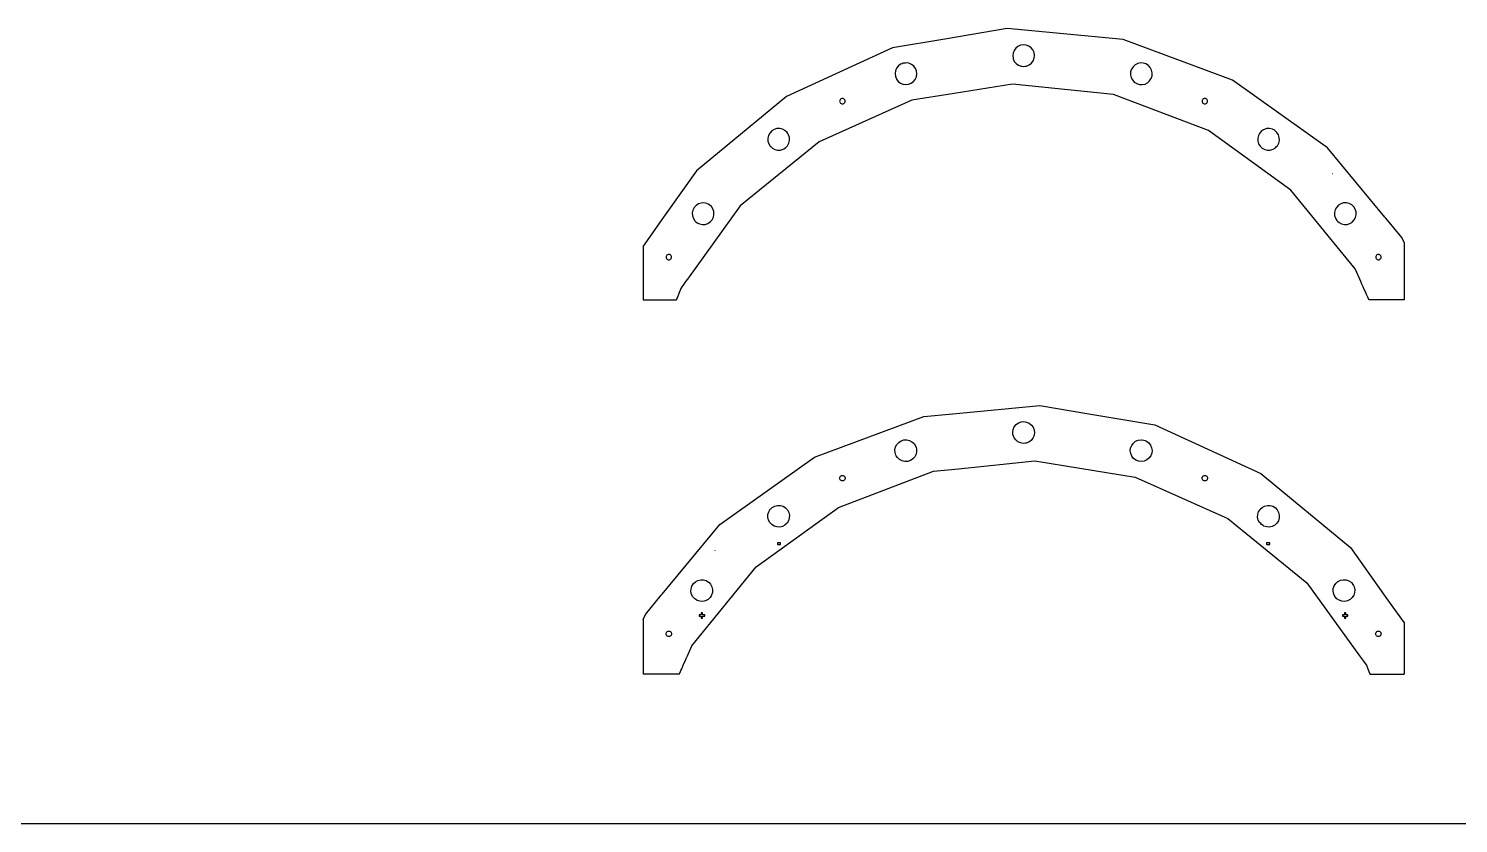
# Model space of a CAD drawing. Header units: metres. Extents: x -1012 to 1988, y -1326 to 674.
# Drawn here: x -223 to 566, y -1326 to -887 of the extents above; entities that cross this region are included whole.
import ezdxf

# ---------------------------------------------------------------- set-up
doc = ezdxf.new("R2010")
doc.units = ezdxf.units.M

msp = doc.modelspace()

# ---------------------------------------------------------------- linework, layer by layer
at = {"layer": '+'}
for p, q in [((147.09, -1210.82), (147.09, -1211.56)), ((148.23, -1210.82), (147.09, -1210.82)), ((147.09, -1210.82, 0.2), (147.09, -1211.56, 0.2)), ((148.23, -1210.82, 0.2), (147.09, -1210.82, 0.2)), ((147.09, -1210.82), (147.09, -1210.82, 0.2)), ((147.09, -1211.56), (148.23, -1211.56)), ((147.09, -1211.56, 0.2), (148.23, -1211.56, 0.2)), ((147.09, -1211.56), (147.09, -1211.56, 0.2)), ((148.97, -1209.68), (148.23, -1209.68)), ((148.23, -1209.68), (148.23, -1210.82)), ((148.97, -1209.68, 0.2), (148.23, -1209.68, 0.2)), ((148.23, -1209.68, 0.2), (148.23, -1210.82, 0.2)), ((148.23, -1209.68), (148.23, -1209.68, 0.2)), ((148.23, -1210.82), (148.23, -1210.82, 0.2)), ((148.23, -1211.56), (148.23, -1212.7)), ((148.23, -1211.56, 0.2), (148.23, -1212.7, 0.2)), ((148.23, -1211.56), (148.23, -1211.56, 0.2)), ((148.23, -1212.7), (148.97, -1212.7)), ((148.23, -1212.7, 0.2), (148.97, -1212.7, 0.2)), ((148.23, -1212.7), (148.23, -1212.7, 0.2)), ((148.97, -1210.82), (148.97, -1209.68)), ((148.97, -1210.82, 0.2), (148.97, -1209.68, 0.2)), ((148.97, -1209.68), (148.97, -1209.68, 0.2)), ((150.11, -1210.82), (148.97, -1210.82)), ((150.11, -1210.82, 0.2), (148.97, -1210.82, 0.2)), ((148.97, -1210.82), (148.97, -1210.82, 0.2)), ((148.97, -1212.7), (148.97, -1211.56)), ((148.97, -1211.56), (150.11, -1211.56)), ((148.97, -1212.7, 0.2), (148.97, -1211.56, 0.2)), ((148.97, -1211.56, 0.2), (150.11, -1211.56, 0.2)), ((148.97, -1211.56), (148.97, -1211.56, 0.2)), ((148.97, -1212.7), (148.97, -1212.7, 0.2)), ((150.11, -1211.56), (150.11, -1210.82)), ((150.11, -1211.56, 0.2), (150.11, -1210.82, 0.2)), ((150.11, -1210.82), (150.11, -1210.82, 0.2)), ((150.11, -1211.56), (150.11, -1211.56, 0.2)), ((502.12, -1210.84), (502.12, -1211.58)), ((503.25, -1210.84), (502.12, -1210.84)), ((502.12, -1210.84, 0.2), (502.12, -1211.58, 0.2)), ((503.25, -1210.84, 0.2), (502.12, -1210.84, 0.2)), ((502.12, -1210.84), (502.12, -1210.84, 0.2)), ((502.12, -1211.58), (503.25, -1211.58)), ((502.12, -1211.58, 0.2), (503.25, -1211.58, 0.2)), ((502.12, -1211.58), (502.12, -1211.58, 0.2)), ((504, -1209.7), (503.25, -1209.7)), ((503.25, -1209.7), (503.25, -1210.84)), ((504, -1209.7, 0.2), (503.25, -1209.7, 0.2)), ((503.25, -1209.7, 0.2), (503.25, -1210.84, 0.2)), ((503.25, -1209.7), (503.25, -1209.7, 0.2)), ((503.25, -1210.84), (503.25, -1210.84, 0.2)), ((503.25, -1211.58), (503.25, -1212.72)), ((503.25, -1211.58, 0.2), (503.25, -1212.72, 0.2)), ((503.25, -1211.58), (503.25, -1211.58, 0.2)), ((503.25, -1212.72), (504, -1212.72)), ((503.25, -1212.72, 0.2), (504, -1212.72, 0.2)), ((503.25, -1212.72), (503.25, -1212.72, 0.2)), ((504, -1210.84), (504, -1209.7)), ((504, -1210.84, 0.2), (504, -1209.7, 0.2)), ((504, -1209.7), (504, -1209.7, 0.2)), ((505.14, -1210.84), (504, -1210.84)), ((505.14, -1210.84, 0.2), (504, -1210.84, 0.2)), ((504, -1210.84), (504, -1210.84, 0.2)), ((504, -1212.72), (504, -1211.58)), ((504, -1211.58), (505.14, -1211.58)), ((504, -1212.72, 0.2), (504, -1211.58, 0.2)), ((504, -1211.58, 0.2), (505.14, -1211.58, 0.2)), ((504, -1211.58), (504, -1211.58, 0.2)), ((504, -1212.72), (504, -1212.72, 0.2)), ((505.14, -1211.58), (505.14, -1210.84)), ((505.14, -1211.58, 0.2), (505.14, -1210.84, 0.2)), ((505.14, -1210.84), (505.14, -1210.84, 0.2)), ((505.14, -1211.58), (505.14, -1211.58, 0.2))]:
    msp.add_line(p, q, dxfattribs=at)
at = {"layer": '-'}
for p, q in [((460.25, -1171.08), (460.25, -1171.92)), ((461.95, -1171.08), (460.25, -1171.08)), ((460.25, -1171.08, 0.2), (460.25, -1171.92, 0.2)), ((461.95, -1171.08, 0.2), (460.25, -1171.08, 0.2)), ((460.25, -1171.08), (460.25, -1171.08, 0.2)), ((460.25, -1171.92), (461.95, -1171.92)), ((460.25, -1171.92, 0.2), (461.95, -1171.92, 0.2)), ((460.25, -1171.92), (460.25, -1171.92, 0.2)), ((461.95, -1171.92), (461.95, -1171.08)), ((461.95, -1171.92, 0.2), (461.95, -1171.08, 0.2)), ((461.95, -1171.08), (461.95, -1171.08, 0.2)), ((461.95, -1171.92), (461.95, -1171.92, 0.2))]:
    msp.add_line(p, q, dxfattribs=at)
at = {"layer": '-#1'}
for p, q in [((190.25, -1171.08), (190.25, -1171.92)), ((191.95, -1171.08), (190.25, -1171.08)), ((190.25, -1171.08, 0.2), (190.25, -1171.92, 0.2)), ((191.95, -1171.08, 0.2), (190.25, -1171.08, 0.2)), ((190.25, -1171.08), (190.25, -1171.08, 0.2)), ((190.25, -1171.92), (191.95, -1171.92)), ((190.25, -1171.92, 0.2), (191.95, -1171.92, 0.2)), ((190.25, -1171.92), (190.25, -1171.92, 0.2)), ((191.95, -1171.92), (191.95, -1171.08)), ((191.95, -1171.92, 0.2), (191.95, -1171.08, 0.2)), ((191.95, -1171.08), (191.95, -1171.08, 0.2)), ((191.95, -1171.92), (191.95, -1171.92, 0.2))]:
    msp.add_line(p, q, dxfattribs=at)
at = {"layer": 'Layer0'}
for p, q in [((317.12, -887.27), (282.72, -893.08)), ((381.14, -893.34), (317.12, -887.27)), ((253.71, -897.98), (195.23, -924.74)), ((282.72, -893.08), (253.71, -897.98)), ((320.83, -899.34), (320.27, -900.8)), ((321.75, -898.07), (320.83, -899.34)), ((322.97, -897.09), (321.75, -898.07)), ((324.4, -896.45), (322.97, -897.09)), ((325.94, -896.2), (324.4, -896.45)), ((327.5, -896.37), (325.94, -896.2)), ((328.96, -896.93), (327.5, -896.37)), ((330.23, -897.85), (328.96, -896.93)), ((331.22, -899.06), (330.23, -897.85)), ((331.86, -900.49), (331.22, -899.06)), ((441.42, -915.76), (381.14, -893.34)), ((258.26, -906.97), (257, -907.91)), ((259.03, -906.66), (258.26, -906.97)), ((259.71, -906.39), (259.03, -906.66)), ((260.8, -906.26), (259.71, -906.39)), ((261.27, -906.21), (260.8, -906.26)), ((262.82, -906.43), (261.27, -906.21)), ((264.26, -907.05), (262.82, -906.43)), ((265.48, -908.02), (264.26, -907.05)), ((320.27, -900.8), (320.11, -902.36)), ((320.11, -902.36), (320.29, -903.53)), ((320.29, -903.53), (320.35, -903.91)), ((320.35, -903.91), (320.99, -905.34)), ((320.99, -905.34), (321.97, -906.55)), ((321.97, -906.55), (323.24, -907.47)), ((323.24, -907.47), (324.7, -908.03)), ((327.81, -907.95), (329.24, -907.31)), ((329.24, -907.31), (330.46, -906.33)), ((330.46, -906.33), (331.38, -905.06)), ((331.38, -905.06), (331.94, -903.6)), ((332.1, -902.04), (331.86, -900.49)), ((331.94, -903.6), (331.95, -903.53)), ((331.95, -903.53), (332.1, -902.04)), ((387.69, -907.27), (386.53, -908.33)), ((389.08, -906.56), (387.69, -907.27)), ((390.61, -906.23), (389.08, -906.56)), ((392.17, -906.3), (390.61, -906.23)), ((393.67, -906.78), (392.17, -906.3)), ((394.98, -907.63), (393.67, -906.78)), ((255.41, -910.57), (255.19, -912.12)), ((255.19, -912.12), (255.37, -913.68)), ((255.37, -913.68), (255.9, -915.02)), ((256.03, -909.14), (255.41, -910.57)), ((255.9, -915.02), (255.95, -915.13)), ((255.95, -915.13), (256.88, -916.39)), ((257, -907.91), (256.03, -909.14)), ((265.37, -916.51), (266.34, -915.28)), ((266.42, -909.28), (265.48, -908.02)), ((266.34, -915.28), (266.96, -913.84)), ((266.93, -910.55), (266.42, -909.28)), ((267, -910.73), (266.93, -910.55)), ((266.96, -913.84), (267.18, -912.29)), ((267.18, -912.29), (267, -910.73)), ((324.7, -908.03), (325.17, -908.08)), ((325.17, -908.08), (326.26, -908.2)), ((326.26, -908.2), (326.98, -908.08)), ((326.98, -908.08), (327.81, -907.95)), ((385.2, -911.13), (385.12, -912.7)), ((385.12, -912.7), (385.46, -914.23)), ((385.38, -910.56), (385.2, -911.13)), ((385.68, -909.64), (385.38, -910.56)), ((385.46, -914.23), (386.17, -915.62)), ((386.53, -908.33), (385.68, -909.64)), ((396.04, -908.79), (394.98, -907.63)), ((395.68, -916.08), (396.35, -915.04)), ((396.75, -910.18), (396.04, -908.79)), ((396.35, -915.04), (396.53, -914.77)), ((396.53, -914.77), (397.01, -913.28)), ((397.08, -911.71), (396.75, -910.18)), ((397.01, -913.28), (397.08, -911.71)), ((256.88, -916.39), (258.11, -917.36)), ((258.11, -917.36), (259.55, -917.98)), ((259.55, -917.98), (261.1, -918.2)), ((261.1, -918.2), (262.66, -918.02)), ((262.66, -918.02), (264.11, -917.44)), ((264.11, -917.44), (265.37, -916.51)), ((287.78, -923.02), (264.51, -926.77)), ((319.92, -917.85), (287.78, -923.02)), ((375.75, -923.57), (319.92, -917.85)), ((386.17, -915.62), (387.22, -916.78)), ((387.22, -916.78), (388.54, -917.63)), ((388.54, -917.63), (388.99, -917.77)), ((388.99, -917.77), (390.03, -918.11)), ((390.03, -918.11), (390.76, -918.14)), ((390.76, -918.14), (391.6, -918.19)), ((391.6, -918.19), (393.13, -917.85)), ((393.13, -917.85), (394.52, -917.14)), ((394.52, -917.14), (395.68, -916.08)), ((493.83, -953.03), (441.42, -915.76)), ((195.23, -924.74), (145.67, -965.73)), ((264.51, -926.77), (213.29, -949.73)), ((224.65, -926.97), (224.6, -927.36)), ((224.6, -927.36), (224.65, -927.75)), ((224.8, -926.61), (224.65, -926.97)), ((224.65, -927.75), (224.73, -927.93)), ((224.73, -927.93), (224.8, -928.11)), ((225.04, -926.3), (224.8, -926.61)), ((224.8, -928.11), (225.04, -928.42)), ((225.35, -926.06), (225.04, -926.3)), ((225.04, -928.42), (225.35, -928.66)), ((225.72, -925.91), (225.35, -926.06)), ((225.35, -928.66), (225.72, -928.81)), ((226.1, -925.86), (225.72, -925.91)), ((225.72, -928.81), (226.1, -928.86)), ((226.49, -925.91), (226.1, -925.86)), ((226.1, -928.86), (226.49, -928.81)), ((226.85, -926.06), (226.49, -925.91)), ((226.49, -928.81), (226.85, -928.66)), ((227.16, -926.3), (226.85, -926.06)), ((226.85, -928.66), (227.16, -928.42)), ((227.4, -926.61), (227.16, -926.3)), ((227.16, -928.42), (227.4, -928.11)), ((227.48, -926.79), (227.4, -926.61)), ((227.4, -928.11), (227.55, -927.75)), ((227.55, -926.97), (227.48, -926.79)), ((227.6, -927.36), (227.55, -926.97)), ((227.55, -927.75), (227.6, -927.36)), ((428.2, -943.55), (375.75, -923.57)), ((424.65, -926.97), (424.6, -927.36)), ((424.6, -927.36), (424.65, -927.75)), ((424.73, -926.79), (424.65, -926.97)), ((424.65, -927.75), (424.8, -928.11)), ((424.8, -926.61), (424.73, -926.79)), ((425.04, -926.3), (424.8, -926.61)), ((424.8, -928.11), (425.04, -928.42)), ((425.35, -926.06), (425.04, -926.3)), ((425.04, -928.42), (425.35, -928.66)), ((425.72, -925.91), (425.35, -926.06)), ((425.35, -928.66), (425.72, -928.81)), ((426.1, -925.86), (425.72, -925.91)), ((425.72, -928.81), (426.1, -928.86)), ((426.49, -925.91), (426.1, -925.86)), ((426.1, -928.86), (426.49, -928.81)), ((426.85, -926.06), (426.49, -925.91)), ((426.49, -928.81), (426.85, -928.66)), ((427.16, -926.3), (426.85, -926.06)), ((426.85, -928.66), (427.16, -928.42)), ((427.4, -926.61), (427.16, -926.3)), ((427.16, -928.42), (427.4, -928.11)), ((427.55, -926.97), (427.4, -926.61)), ((427.4, -928.11), (427.48, -927.93)), ((427.48, -927.93), (427.55, -927.75)), ((427.6, -927.36), (427.55, -926.97)), ((427.55, -927.75), (427.6, -927.36)), ((185.32, -946.29), (184.96, -947.82)), ((186.05, -944.91), (185.32, -946.29)), ((187.12, -943.76), (186.05, -944.91)), ((188.45, -942.94), (187.12, -943.76)), ((189.95, -942.48), (188.45, -942.94)), ((191.52, -942.43), (189.95, -942.48)), ((193.04, -942.78), (191.52, -942.43)), ((194.42, -943.52), (193.04, -942.78)), ((195.57, -944.59), (194.42, -943.52)), ((195.95, -945.2), (195.57, -944.59)), ((196.4, -945.92), (195.95, -945.2)), ((196.85, -947.42), (196.4, -945.92)), ((473.7, -976.42), (428.2, -943.55)), ((455.69, -946.29), (455.33, -947.82)), ((456.26, -945.21), (455.69, -946.29)), ((456.42, -944.91), (456.26, -945.21)), ((457.49, -943.76), (456.42, -944.91)), ((458.82, -942.94), (457.49, -943.76)), ((460.32, -942.48), (458.82, -942.94)), ((461.89, -942.43), (460.32, -942.48)), ((463.41, -942.78), (461.89, -942.43)), ((464.15, -943.18), (463.41, -942.78)), ((464.79, -943.52), (464.15, -943.18)), ((465.59, -944.27), (464.79, -943.52)), ((465.94, -944.59), (465.59, -944.27)), ((466.77, -945.92), (465.94, -944.59)), ((467.22, -947.42), (466.77, -945.92)), ((213.29, -949.73), (169.77, -985.17)), ((184.96, -947.82), (185.01, -949.38)), ((185.01, -949.38), (185.47, -950.88)), ((185.47, -950.88), (186.3, -952.21)), ((186.3, -952.21), (186.53, -952.43)), ((186.53, -952.43), (187.44, -953.28)), ((187.44, -953.28), (188.82, -954.02)), ((188.82, -954.02), (190.35, -954.37)), ((190.35, -954.37), (191.92, -954.32)), ((191.92, -954.32), (193.41, -953.86)), ((193.41, -953.86), (193.81, -953.61)), ((193.81, -953.61), (194.74, -953.03)), ((194.74, -953.03), (195.24, -952.5)), ((195.24, -952.5), (195.81, -951.89)), ((195.81, -951.89), (196.55, -950.51)), ((196.55, -950.51), (196.9, -948.98)), ((196.9, -948.98), (196.85, -947.42)), ((455.33, -947.82), (455.38, -949.38)), ((455.38, -949.38), (455.84, -950.88)), ((455.84, -950.88), (456.67, -952.21)), ((456.67, -952.21), (457.81, -953.28)), ((457.81, -953.28), (459.19, -954.02)), ((459.19, -954.02), (460.72, -954.37)), ((460.72, -954.37), (462.29, -954.32)), ((462.29, -954.32), (463.78, -953.86)), ((463.78, -953.86), (465.11, -953.03)), ((465.11, -953.03), (465.68, -952.43)), ((465.68, -952.43), (466.18, -951.89)), ((466.18, -951.89), (466.92, -950.51)), ((466.92, -950.51), (467.28, -948.98)), ((467.28, -948.98), (467.22, -947.42)), ((525.58, -991.42), (493.83, -953.03)), ((145.67, -965.73), (127.41, -991.41)), ((496.48, -967.16), (496.55, -967.25)), ((509.13, -1019.95), (473.7, -976.42)), ((169.77, -985.17), (140.62, -1025.5)), ((144.29, -986.06), (143.96, -986.71)), ((145.01, -985.24), (144.29, -986.06)), ((145.33, -984.88), (145.01, -985.24)), ((146.63, -984.02), (145.33, -984.88)), ((148.12, -983.53), (146.63, -984.02)), ((149.68, -983.43), (148.12, -983.53)), ((151.22, -983.75), (149.68, -983.43)), ((152.52, -984.4), (151.22, -983.75)), ((152.62, -984.45), (152.52, -984.4)), ((153.79, -985.49), (152.62, -984.45)), ((154.65, -986.79), (153.79, -985.49)), ((498.83, -985.93), (498.1, -987.32)), ((499.9, -984.79), (498.83, -985.93)), ((499.96, -984.75), (499.9, -984.79)), ((501.23, -983.96), (499.96, -984.75)), ((502.73, -983.5), (501.23, -983.96)), ((504.29, -983.44), (502.73, -983.5)), ((505.82, -983.8), (504.29, -983.44)), ((507.2, -984.53), (505.82, -983.8)), ((508.35, -985.6), (507.2, -984.53)), ((509.18, -986.93), (508.35, -985.6)), ((126.16, -993.17), (116.11, -1007.31)), ((127.41, -991.41), (126.16, -993.17)), ((143.59, -987.46), (143.27, -988.99)), ((143.27, -988.99), (143.37, -990.55)), ((143.37, -990.55), (143.86, -992.04)), ((143.96, -986.71), (143.59, -987.46)), ((143.86, -992.04), (144.72, -993.35)), ((144.72, -993.35), (145.27, -993.84)), ((145.27, -993.84), (145.89, -994.39)), ((151.88, -994.81), (153.19, -993.95)), ((153.19, -993.95), (154.23, -992.78)), ((154.23, -992.78), (154.93, -991.38)), ((155.15, -988.28), (154.65, -986.79)), ((154.93, -991.38), (155.24, -989.84)), ((155.24, -989.84), (155.15, -988.28)), ((498.1, -987.32), (497.75, -988.84)), ((497.75, -988.84), (497.8, -990.41)), ((497.8, -990.41), (498.26, -991.91)), ((498.26, -991.91), (498.51, -992.31)), ((498.51, -992.31), (499.09, -993.24)), ((499.09, -993.24), (499.62, -993.73)), ((499.62, -993.73), (500.24, -994.3)), ((500.24, -994.3), (501.62, -995.04)), ((506.21, -994.88), (507.24, -994.23)), ((507.24, -994.23), (507.54, -994.05)), ((507.54, -994.05), (508.6, -992.9)), ((508.6, -992.9), (509.34, -991.52)), ((509.64, -988.42), (509.18, -986.93)), ((509.34, -991.52), (509.69, -989.99)), ((509.69, -989.99), (509.64, -988.42)), ((526.05, -991.98), (525.58, -991.42)), ((534.81, -1002.59), (526.05, -991.98)), ((145.89, -994.39), (147.3, -995.09)), ((147.3, -995.09), (148.83, -995.4)), ((148.83, -995.4), (150.39, -995.31)), ((150.39, -995.31), (151.88, -994.81)), ((501.62, -995.04), (503.15, -995.39)), ((503.15, -995.39), (504.71, -995.33)), ((504.71, -995.33), (506.21, -994.88)), ((116.11, -1007.31), (116.11, -1036.92)), ((536.1, -1005.4), (534.81, -1002.59)), ((536.1, -1005.4), (536.1, -1036.92)), ((128.84, -1012.98), (128.79, -1013.37)), ((128.79, -1013.37), (128.84, -1013.75)), ((128.99, -1012.62), (128.84, -1012.98)), ((128.84, -1013.75), (128.99, -1014.12)), ((129.23, -1012.3), (128.99, -1012.62)), ((128.99, -1014.12), (129.23, -1014.43)), ((129.54, -1012.07), (129.23, -1012.3)), ((129.23, -1014.43), (129.38, -1014.55)), ((129.38, -1014.55), (129.54, -1014.66)), ((129.9, -1011.92), (129.54, -1012.07)), ((129.54, -1014.66), (129.9, -1014.81)), ((130.29, -1011.87), (129.9, -1011.92)), ((129.9, -1014.81), (130.29, -1014.87)), ((130.68, -1011.92), (130.29, -1011.87)), ((130.29, -1014.87), (130.68, -1014.81)), ((131.04, -1012.07), (130.68, -1011.92)), ((130.68, -1014.81), (131.04, -1014.66)), ((131.2, -1012.19), (131.04, -1012.07)), ((131.04, -1014.66), (131.35, -1014.43)), ((131.35, -1012.3), (131.2, -1012.19)), ((131.59, -1012.62), (131.35, -1012.3)), ((131.35, -1014.43), (131.59, -1014.12)), ((131.74, -1012.98), (131.59, -1012.62)), ((131.59, -1014.12), (131.74, -1013.75)), ((131.79, -1013.37), (131.74, -1012.98)), ((131.74, -1013.75), (131.79, -1013.37)), ((520.49, -1012.98), (520.44, -1013.37)), ((520.44, -1013.37), (520.49, -1013.75)), ((520.64, -1012.62), (520.49, -1012.98)), ((520.49, -1013.75), (520.64, -1014.12)), ((520.88, -1012.3), (520.64, -1012.62)), ((520.64, -1014.12), (520.88, -1014.43)), ((521.19, -1012.07), (520.88, -1012.3)), ((520.88, -1014.43), (521.19, -1014.66)), ((521.55, -1011.92), (521.19, -1012.07)), ((521.19, -1014.66), (521.55, -1014.81)), ((521.94, -1011.87), (521.55, -1011.92)), ((521.55, -1014.81), (521.94, -1014.87)), ((522.33, -1011.92), (521.94, -1011.87)), ((521.94, -1014.87), (522.33, -1014.81)), ((522.69, -1012.07), (522.33, -1011.92)), ((522.33, -1014.81), (522.69, -1014.66)), ((523, -1012.3), (522.69, -1012.07)), ((522.69, -1014.66), (523, -1014.43)), ((523.24, -1012.62), (523, -1012.3)), ((523, -1014.43), (523.24, -1014.12)), ((523.39, -1012.98), (523.24, -1012.62)), ((523.24, -1014.12), (523.39, -1013.75)), ((523.44, -1013.37), (523.39, -1012.98)), ((523.39, -1013.75), (523.44, -1013.37)), ((140.62, -1025.5), (139.6, -1026.92)), ((511.62, -1025.5), (509.13, -1019.95)), ((512.25, -1026.92), (511.62, -1025.5)), ((135.81, -1033.5), (135.61, -1034.02)), ((136.15, -1032.6), (135.81, -1033.5)), ((136.7, -1031.18), (136.15, -1032.6)), ((136.89, -1030.66), (136.7, -1031.18)), ((137.54, -1029.76), (136.89, -1030.66)), ((138.57, -1028.34), (137.54, -1029.76)), ((139.6, -1026.92), (138.57, -1028.34)), ((512.89, -1028.34), (512.25, -1026.92)), ((513.53, -1029.76), (512.89, -1028.34)), ((514.16, -1031.18), (513.53, -1029.76)), ((514.8, -1032.6), (514.16, -1031.18)), ((515.2, -1033.5), (514.8, -1032.6)), ((515.44, -1034.02), (515.2, -1033.5)), ((116.11, -1036.92), (134.51, -1036.92)), ((134.53, -1036.86), (134.51, -1036.92)), ((135.05, -1035.5), (134.53, -1036.86)), ((135.07, -1035.44), (135.05, -1035.5)), ((135.61, -1034.02), (135.07, -1035.44)), ((516.07, -1035.44), (515.44, -1034.02)), ((516.1, -1035.5), (516.07, -1035.44)), ((516.71, -1036.86), (516.1, -1035.5)), ((516.74, -1036.92), (516.71, -1036.86)), ((536.1, -1036.92), (516.74, -1036.92)), ((287.09, -1099.82), (335.09, -1095.27)), ((335.09, -1095.27), (362.21, -1099.85)), ((210.79, -1123.76), (271.06, -1101.34)), ((271.06, -1101.34), (287.09, -1099.82)), ((323.24, -1104.93), (324.7, -1104.37)), ((324.7, -1104.37), (326.26, -1104.2)), ((326.26, -1104.2), (327.81, -1104.45)), ((327.81, -1104.45), (329.24, -1105.09)), ((362.21, -1099.85), (398.5, -1105.98)), ((320.11, -1110.04), (320.35, -1108.49)), ((320.26, -1111.53), (320.11, -1110.04)), ((320.27, -1111.6), (320.26, -1111.53)), ((320.83, -1113.06), (320.27, -1111.6)), ((320.35, -1108.49), (320.99, -1107.06)), ((320.99, -1107.06), (321.97, -1105.85)), ((321.97, -1105.85), (323.24, -1104.93)), ((329.24, -1105.09), (330.46, -1106.07)), ((330.46, -1106.07), (331.38, -1107.34)), ((331.86, -1111.91), (331.22, -1113.34)), ((331.38, -1107.34), (331.94, -1108.8)), ((331.92, -1111.53), (331.86, -1111.91)), ((332.1, -1110.36), (331.92, -1111.53)), ((331.94, -1108.8), (332.1, -1110.36)), ((398.5, -1105.98), (456.98, -1132.74)), ((255.12, -1119.71), (255.46, -1118.18)), ((255.2, -1121.28), (255.12, -1119.71)), ((255.46, -1118.18), (256.17, -1116.79)), ((256.17, -1116.79), (257.22, -1115.63)), ((257.22, -1115.63), (258.54, -1114.78)), ((258.54, -1114.78), (260.03, -1114.3)), ((260.03, -1114.3), (261.6, -1114.23)), ((261.6, -1114.23), (263.13, -1114.56)), ((263.13, -1114.56), (264.52, -1115.27)), ((264.52, -1115.27), (265.68, -1116.33)), ((265.68, -1116.33), (266.53, -1117.64)), ((266.53, -1117.64), (266.82, -1118.56)), ((266.82, -1118.56), (267.01, -1119.13)), ((267.01, -1119.13), (267.08, -1120.7)), ((321.75, -1114.33), (320.83, -1113.06)), ((322.97, -1115.31), (321.75, -1114.33)), ((324.4, -1115.95), (322.97, -1115.31)), ((325.23, -1116.08), (324.4, -1115.95)), ((325.94, -1116.2), (325.23, -1116.08)), ((327.03, -1116.08), (325.94, -1116.2)), ((327.5, -1116.03), (327.03, -1116.08)), ((328.96, -1115.47), (327.5, -1116.03)), ((330.23, -1114.55), (328.96, -1115.47)), ((331.22, -1113.34), (330.23, -1114.55)), ((385.02, -1120.29), (385.21, -1118.73)), ((385.25, -1121.84), (385.02, -1120.29)), ((385.21, -1118.73), (385.28, -1118.55)), ((385.28, -1118.55), (385.79, -1117.28)), ((385.79, -1117.28), (386.72, -1116.02)), ((386.72, -1116.02), (387.95, -1115.05)), ((387.95, -1115.05), (389.39, -1114.43)), ((389.39, -1114.43), (390.94, -1114.21)), ((390.94, -1114.21), (391.41, -1114.26)), ((391.41, -1114.26), (392.5, -1114.39)), ((392.5, -1114.39), (393.17, -1114.66)), ((393.17, -1114.66), (393.95, -1114.97)), ((393.95, -1114.97), (395.21, -1115.91)), ((395.21, -1115.91), (396.18, -1117.14)), ((396.18, -1117.14), (396.8, -1118.57)), ((396.8, -1118.57), (397.02, -1120.12)), ((397.02, -1120.12), (396.84, -1121.68)), ((158.38, -1161.03), (210.79, -1123.76)), ((255.68, -1122.77), (255.2, -1121.28)), ((255.85, -1123.04), (255.68, -1122.77)), ((256.53, -1124.08), (255.85, -1123.04)), ((257.69, -1125.14), (256.53, -1124.08)), ((259.08, -1125.85), (257.69, -1125.14)), ((260.61, -1126.19), (259.08, -1125.85)), ((261.45, -1126.14), (260.61, -1126.19)), ((262.17, -1126.11), (261.45, -1126.14)), ((263.22, -1125.77), (262.17, -1126.11)), ((263.67, -1125.63), (263.22, -1125.77)), ((264.98, -1124.78), (263.67, -1125.63)), ((266.04, -1123.62), (264.98, -1124.78)), ((266.75, -1122.23), (266.04, -1123.62)), ((267.08, -1120.7), (266.75, -1122.23)), ((290.2, -1130.16), (332.29, -1125.85)), ((332.29, -1125.85), (357.14, -1129.85)), ((385.87, -1123.28), (385.25, -1121.84)), ((386.84, -1124.51), (385.87, -1123.28)), ((388.09, -1125.44), (386.84, -1124.51)), ((389.55, -1126.02), (388.09, -1125.44)), ((391.1, -1126.2), (389.55, -1126.02)), ((392.65, -1125.98), (391.1, -1126.2)), ((394.09, -1125.36), (392.65, -1125.98)), ((395.32, -1124.39), (394.09, -1125.36)), ((396.26, -1123.13), (395.32, -1124.39)), ((396.3, -1123.02), (396.26, -1123.13)), ((396.84, -1121.68), (396.3, -1123.02)), ((224, -1151.55), (276.45, -1131.57)), ((224.6, -1135.36), (224.65, -1134.97)), ((224.65, -1135.75), (224.6, -1135.36)), ((224.65, -1134.97), (224.8, -1134.61)), ((224.73, -1135.93), (224.65, -1135.75)), ((224.8, -1136.11), (224.73, -1135.93)), ((224.8, -1134.61), (225.04, -1134.3)), ((225.04, -1136.42), (224.8, -1136.11)), ((225.04, -1134.3), (225.35, -1134.06)), ((225.35, -1134.06), (225.72, -1133.91)), ((225.72, -1133.91), (226.1, -1133.86)), ((226.1, -1133.86), (226.49, -1133.91)), ((226.49, -1133.91), (226.85, -1134.06)), ((226.85, -1134.06), (227.16, -1134.3)), ((227.16, -1134.3), (227.4, -1134.61)), ((227.4, -1136.11), (227.16, -1136.42)), ((227.4, -1134.61), (227.48, -1134.79)), ((227.55, -1135.75), (227.4, -1136.11)), ((227.48, -1134.79), (227.55, -1134.97)), ((227.55, -1134.97), (227.6, -1135.36)), ((227.6, -1135.36), (227.55, -1135.75)), ((276.45, -1131.57), (290.2, -1130.16)), ((357.14, -1129.85), (387.7, -1134.77)), ((387.7, -1134.77), (438.91, -1157.73)), ((424.6, -1135.36), (424.65, -1134.97)), ((424.65, -1135.75), (424.6, -1135.36)), ((424.65, -1134.97), (424.73, -1134.79)), ((424.8, -1136.11), (424.65, -1135.75)), ((424.73, -1134.79), (424.8, -1134.61)), ((424.8, -1134.61), (425.04, -1134.3)), ((425.04, -1136.42), (424.8, -1136.11)), ((425.04, -1134.3), (425.35, -1134.06)), ((425.35, -1134.06), (425.72, -1133.91)), ((425.72, -1133.91), (426.1, -1133.86)), ((426.1, -1133.86), (426.49, -1133.91)), ((426.49, -1133.91), (426.85, -1134.06)), ((426.85, -1134.06), (427.16, -1134.3)), ((427.16, -1134.3), (427.4, -1134.61)), ((427.4, -1136.11), (427.16, -1136.42)), ((427.4, -1134.61), (427.55, -1134.97)), ((427.48, -1135.93), (427.4, -1136.11)), ((427.55, -1135.75), (427.48, -1135.93)), ((427.55, -1134.97), (427.6, -1135.36)), ((427.6, -1135.36), (427.55, -1135.75)), ((456.98, -1132.74), (506.54, -1173.73)), ((225.35, -1136.66), (225.04, -1136.42)), ((225.72, -1136.81), (225.35, -1136.66)), ((226.1, -1136.86), (225.72, -1136.81)), ((226.49, -1136.81), (226.1, -1136.86)), ((226.85, -1136.66), (226.49, -1136.81)), ((227.16, -1136.42), (226.85, -1136.66)), ((425.35, -1136.66), (425.04, -1136.42)), ((425.72, -1136.81), (425.35, -1136.66)), ((426.1, -1136.86), (425.72, -1136.81)), ((426.49, -1136.81), (426.1, -1136.86)), ((426.85, -1136.66), (426.49, -1136.81)), ((427.16, -1136.42), (426.85, -1136.66)), ((178.51, -1184.42), (224, -1151.55)), ((186.61, -1152.27), (187.41, -1151.52)), ((187.41, -1151.52), (188.05, -1151.18)), ((188.05, -1151.18), (188.79, -1150.78)), ((188.79, -1150.78), (190.32, -1150.43)), ((190.32, -1150.43), (191.89, -1150.48)), ((191.89, -1150.48), (193.38, -1150.94)), ((193.38, -1150.94), (194.71, -1151.76)), ((194.71, -1151.76), (195.78, -1152.91)), ((456.64, -1152.59), (457.78, -1151.52)), ((457.78, -1151.52), (459.16, -1150.78)), ((459.16, -1150.78), (460.69, -1150.43)), ((460.69, -1150.43), (462.26, -1150.48)), ((462.26, -1150.48), (463.75, -1150.94)), ((463.75, -1150.94), (465.08, -1151.76)), ((465.08, -1151.76), (466.15, -1152.91)), ((184.93, -1156.98), (184.98, -1155.42)), ((185.29, -1158.51), (184.93, -1156.98)), ((184.98, -1155.42), (185.44, -1153.92)), ((186.02, -1159.89), (185.29, -1158.51)), ((185.44, -1153.92), (186.27, -1152.59)), ((186.53, -1160.43), (186.02, -1159.89)), ((186.27, -1152.59), (186.61, -1152.27)), ((196.37, -1158.88), (195.54, -1160.21)), ((195.78, -1152.91), (195.94, -1153.21)), ((195.94, -1153.21), (196.52, -1154.29)), ((196.82, -1157.38), (196.37, -1158.88)), ((196.52, -1154.29), (196.88, -1155.82)), ((196.88, -1155.82), (196.82, -1157.38)), ((438.91, -1157.73), (482.44, -1193.17)), ((455.3, -1156.98), (455.35, -1155.42)), ((455.66, -1158.51), (455.3, -1156.98)), ((455.35, -1155.42), (455.81, -1153.92)), ((456.39, -1159.89), (455.66, -1158.51)), ((455.81, -1153.92), (456.26, -1153.2)), ((456.26, -1153.2), (456.64, -1152.59)), ((456.97, -1160.5), (456.39, -1159.89)), ((466.74, -1158.88), (465.91, -1160.21)), ((466.15, -1152.91), (466.89, -1154.29)), ((467.19, -1157.38), (466.74, -1158.88)), ((466.89, -1154.29), (467.25, -1155.82)), ((467.25, -1155.82), (467.19, -1157.38)), ((126.63, -1199.42), (158.38, -1161.03)), ((187.09, -1161.03), (186.53, -1160.43)), ((188.42, -1161.86), (187.09, -1161.03)), ((189.92, -1162.32), (188.42, -1161.86)), ((191.49, -1162.37), (189.92, -1162.32)), ((193.01, -1162.02), (191.49, -1162.37)), ((194.39, -1161.28), (193.01, -1162.02)), ((195.54, -1160.21), (194.39, -1161.28)), ((457.46, -1161.03), (456.97, -1160.5)), ((458.39, -1161.61), (457.46, -1161.03)), ((458.79, -1161.86), (458.39, -1161.61)), ((460.29, -1162.32), (458.79, -1161.86)), ((461.86, -1162.37), (460.29, -1162.32)), ((463.38, -1162.02), (461.86, -1162.37)), ((464.76, -1161.28), (463.38, -1162.02)), ((465.67, -1160.43), (464.76, -1161.28)), ((465.91, -1160.21), (465.67, -1160.43)), ((155.73, -1175.16), (155.66, -1175.25)), ((506.54, -1173.73), (524.8, -1199.41)), ((143.08, -1227.95), (178.51, -1184.42)), ((146.39, -1191.8), (147.92, -1191.44)), ((147.92, -1191.44), (149.48, -1191.5)), ((149.48, -1191.5), (150.98, -1191.96)), ((500.99, -1191.75), (502.52, -1191.43)), ((502.52, -1191.43), (504.09, -1191.53)), ((504.09, -1191.53), (505.57, -1192.02)), ((126.16, -1199.98), (126.63, -1199.42)), ((142.52, -1197.99), (142.57, -1196.42)), ((142.87, -1199.52), (142.52, -1197.99)), ((142.57, -1196.42), (143.03, -1194.93)), ((143.03, -1194.93), (143.86, -1193.6)), ((143.86, -1193.6), (145.01, -1192.53)), ((145.01, -1192.53), (146.39, -1191.8)), ((150.98, -1191.96), (152.25, -1192.75)), ((152.25, -1192.75), (152.31, -1192.79)), ((152.31, -1192.79), (153.37, -1193.93)), ((153.37, -1193.93), (154.11, -1195.32)), ((154.41, -1198.41), (153.95, -1199.91)), ((154.11, -1195.32), (154.46, -1196.84)), ((154.46, -1196.84), (154.41, -1198.41)), ((482.44, -1193.17), (511.58, -1233.5)), ((496.97, -1197.84), (497.06, -1196.28)), ((497.28, -1199.38), (496.97, -1197.84)), ((497.06, -1196.28), (497.55, -1194.79)), ((497.98, -1200.78), (497.28, -1199.38)), ((497.55, -1194.79), (498.42, -1193.49)), ((498.42, -1193.49), (499.59, -1192.45)), ((499.59, -1192.45), (499.69, -1192.4)), ((499.69, -1192.4), (500.99, -1191.75)), ((505.57, -1192.02), (506.88, -1192.88)), ((506.88, -1192.88), (507.19, -1193.24)), ((507.19, -1193.24), (507.92, -1194.06)), ((507.92, -1194.06), (508.25, -1194.71)), ((508.25, -1194.71), (508.62, -1195.46)), ((508.84, -1198.55), (508.35, -1200.04)), ((508.62, -1195.46), (508.93, -1196.99)), ((508.93, -1196.99), (508.84, -1198.55)), ((524.8, -1199.41), (526.04, -1201.17)), ((117.39, -1210.59), (126.16, -1199.98)), ((143.6, -1200.9), (142.87, -1199.52)), ((144.67, -1202.05), (143.6, -1200.9)), ((144.97, -1202.23), (144.67, -1202.05)), ((146, -1202.88), (144.97, -1202.23)), ((147.5, -1203.33), (146, -1202.88)), ((149.06, -1203.39), (147.5, -1203.33)), ((150.59, -1203.04), (149.06, -1203.39)), ((151.97, -1202.3), (150.59, -1203.04)), ((152.58, -1201.73), (151.97, -1202.3)), ((153.12, -1201.24), (152.58, -1201.73)), ((153.7, -1200.31), (153.12, -1201.24)), ((153.95, -1199.91), (153.7, -1200.31)), ((499.02, -1201.95), (497.98, -1200.78)), ((500.33, -1202.81), (499.02, -1201.95)), ((501.81, -1203.31), (500.33, -1202.81)), ((503.38, -1203.4), (501.81, -1203.31)), ((504.91, -1203.09), (503.38, -1203.4)), ((506.31, -1202.39), (504.91, -1203.09)), ((506.93, -1201.84), (506.31, -1202.39)), ((507.48, -1201.35), (506.93, -1201.84)), ((508.35, -1200.04), (507.48, -1201.35)), ((526.04, -1201.17), (536.1, -1215.31)), ((116.11, -1213.4), (117.39, -1210.59)), ((116.11, -1213.4), (116.11, -1243.5)), ((128.77, -1221.37), (128.82, -1220.98)), ((128.82, -1221.75), (128.77, -1221.37)), ((128.82, -1220.98), (128.97, -1220.62)), ((128.97, -1222.12), (128.82, -1221.75)), ((128.97, -1220.62), (129.21, -1220.3)), ((129.21, -1222.43), (128.97, -1222.12)), ((129.21, -1220.3), (129.52, -1220.07)), ((129.52, -1222.66), (129.21, -1222.43)), ((129.52, -1220.07), (129.88, -1219.92)), ((129.88, -1222.81), (129.52, -1222.66)), ((129.88, -1219.92), (130.27, -1219.87)), ((130.27, -1222.87), (129.88, -1222.81)), ((130.27, -1219.87), (130.66, -1219.92)), ((130.66, -1222.81), (130.27, -1222.87)), ((130.66, -1219.92), (131.02, -1220.07)), ((131.02, -1222.66), (130.66, -1222.81)), ((131.02, -1220.07), (131.33, -1220.3)), ((131.33, -1222.43), (131.02, -1222.66)), ((131.33, -1220.3), (131.57, -1220.62)), ((131.57, -1222.12), (131.33, -1222.43)), ((131.57, -1220.62), (131.72, -1220.98)), ((131.72, -1221.75), (131.57, -1222.12)), ((131.72, -1220.98), (131.77, -1221.37)), ((131.77, -1221.37), (131.72, -1221.75)), ((520.42, -1221.37), (520.47, -1220.98)), ((520.47, -1221.75), (520.42, -1221.37)), ((520.47, -1220.98), (520.62, -1220.62)), ((520.62, -1222.12), (520.47, -1221.75)), ((520.62, -1220.62), (520.86, -1220.3)), ((520.86, -1222.43), (520.62, -1222.12)), ((520.86, -1220.3), (521.01, -1220.19)), ((521.17, -1222.66), (520.86, -1222.43)), ((521.01, -1220.19), (521.17, -1220.07)), ((521.17, -1220.07), (521.53, -1219.92)), ((521.53, -1222.81), (521.17, -1222.66)), ((521.53, -1219.92), (521.92, -1219.87)), ((521.92, -1222.87), (521.53, -1222.81)), ((521.92, -1219.87), (522.3, -1219.92)), ((522.3, -1222.81), (521.92, -1222.87)), ((522.3, -1219.92), (522.67, -1220.07)), ((522.67, -1222.66), (522.3, -1222.81)), ((522.67, -1220.07), (522.98, -1220.3)), ((522.82, -1222.55), (522.67, -1222.66)), ((522.98, -1222.43), (522.82, -1222.55)), ((522.98, -1220.3), (523.22, -1220.62)), ((523.22, -1222.12), (522.98, -1222.43)), ((523.22, -1220.62), (523.37, -1220.98)), ((523.37, -1221.75), (523.22, -1222.12)), ((523.37, -1220.98), (523.42, -1221.37)), ((523.42, -1221.37), (523.37, -1221.75)), ((536.1, -1215.31), (536.1, -1243.5)), ((140.59, -1233.5), (143.08, -1227.95)), ((138.04, -1239.18), (138.68, -1237.76)), ((138.68, -1237.76), (139.32, -1236.34)), ((139.32, -1236.34), (139.95, -1234.92)), ((139.95, -1234.92), (140.59, -1233.5)), ((511.58, -1233.5), (512.61, -1234.92)), ((512.61, -1234.92), (513.64, -1236.34)), ((513.64, -1236.34), (514.66, -1237.76)), ((514.66, -1237.76), (515.31, -1238.66)), ((515.31, -1238.66), (515.51, -1239.18)), ((136.11, -1243.5), (116.11, -1243.5)), ((136.11, -1243.5), (136.13, -1243.44)), ((136.13, -1243.44), (136.77, -1242.02)), ((136.77, -1242.02), (137, -1241.5)), ((137, -1241.5), (137.41, -1240.6)), ((137.41, -1240.6), (138.04, -1239.18)), ((515.51, -1239.18), (516.05, -1240.6)), ((516.05, -1240.6), (516.4, -1241.5)), ((516.4, -1241.5), (516.59, -1242.02)), ((516.59, -1242.02), (517.13, -1243.44)), ((517.13, -1243.44), (517.16, -1243.5)), ((517.16, -1243.5), (536.1, -1243.5)), ((-1012.21, -1325.94), (1987.79, -1325.94))]:
    msp.add_line(p, q, dxfattribs=at)

doc.saveas('drawing.dxf')
